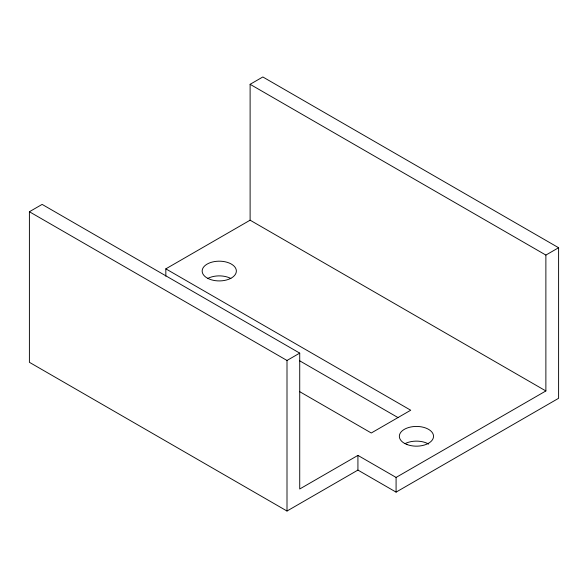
<?xml version="1.0" encoding="UTF-8"?>
<svg xmlns="http://www.w3.org/2000/svg" width="588" height="588" viewBox="0 0 588 588"><rect width="100%" height="100%" fill="white"/><g stroke="black" fill="none" stroke-linecap="round" stroke-linejoin="round"><path stroke-width="0.88" d="M250.113 84.312L262.836 76.969L558.6 247.732L558.6 398.296L396.084 492.119L357.923 470.084L287.003 511.031L29.4 362.304L29.4 211.739L42.123 204.396L299.726 353.123L299.726 488.995L357.923 455.399L396.084 477.427L545.877 390.946L545.877 255.074L250.113 84.312L250.113 220.191L545.877 390.946M165.831 276.191L165.831 268.848L250.113 220.191M29.4 211.739L287.003 360.466L299.726 353.123M545.877 255.074L558.6 247.732M165.831 268.848L410.718 410.226L371.278 432.996L299.726 391.681M299.41 360.65L397.995 417.576M396.084 477.427L396.084 492.119M357.923 455.399L357.923 470.084M287.003 360.466L287.003 511.031M405.103 443.609A17.089 9.864 0 0 1 428.623 444.065M208.02 278.308A17.089 9.864 0 0 1 230.886 278.506M407.028 444.535A17.089 9.864 0 0 0 433.503 436.891A17.089 9.864 0 0 0 408.8 427.476A17.089 9.864 0 0 0 407.028 444.535M207.637 278.286A17.089 9.864 0 0 0 235.928 273.244A17.089 9.864 0 0 0 214.223 261.623A17.089 9.864 0 0 0 207.637 278.286"/></g></svg>
